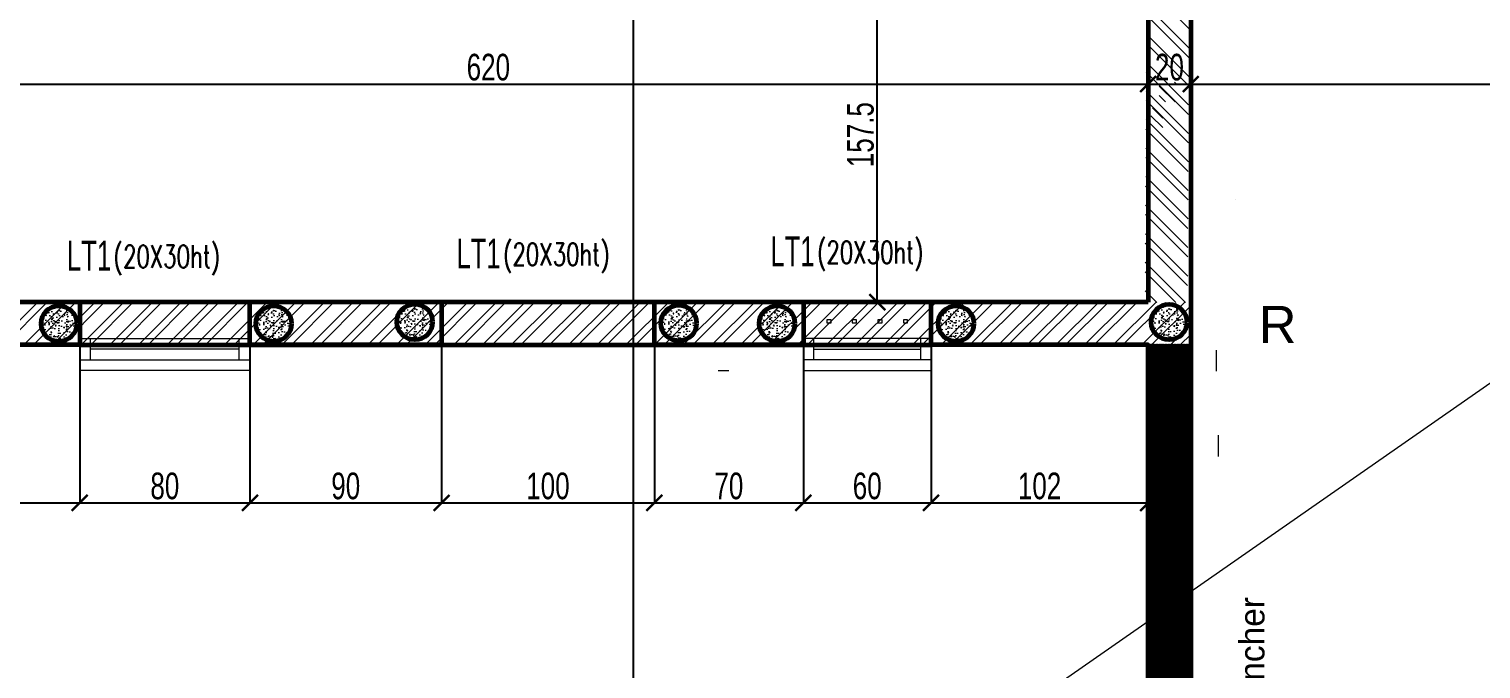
# Model space of a CAD drawing. Header units: metres. Extents: x -12536 to 12621, y -17191 to 9596.
# Drawn here: x -4478 to -3795, y 4841 to 5142 of the extents above; entities that cross this region are included whole.
import ezdxf

# ---------------------------------------------------------------- set-up
doc = ezdxf.new("R2010")
doc.units = ezdxf.units.M
doc.header["$MEASUREMENT"] = 0
doc.header["$PDMODE"] = 2
doc.header["$PDSIZE"] = 0.25
for name, color, linetype, lineweight in [('B-COT', 1, 'Continuous', 18), ('B-HAC', 8, 'Continuous', 9), ('B-HACH', 8, 'Continuous', 9), ('B-TEXT-LINTEAU', 3, 'Continuous', 30), ('B-TEXT-NIVEAU', 3, 'Continuous', 20), ('B-titre linteau', 7, 'Continuous', 40), ('B-TITRE POTEAUX', 7, 'Continuous', 60), ('B-VOILE-BA', 7, 'Continuous', 60)]:
    doc.layers.add(name, color=color, linetype=linetype, lineweight=lineweight)
doc.layers.add('B-HATCH-RELEVE', color=7, linetype='Continuous')
doc.layers.add('Calque commun', color=7, linetype='Continuous')
doc.styles.add('Arial', font='arial.ttf', dxfattribs={"height": 0.128})
doc.styles.add('Arial Narrow', font='ARIALN.TTF', dxfattribs={"width": 0.5})
doc.styles.add('Century Gothic4', font='GOTHIC.TTF', dxfattribs={"height": 0.4})
doc.styles.add('TEXTE', font='arial.ttf', dxfattribs={"width": 0.7})
doc.styles.add('TEXTE100', font='romans.shx', dxfattribs={"width": 0.7, "height": 0.3})
doc.dimstyles.new('COT 50', dxfattribs={"dimscale": 0.05, "dimtxt": 250, "dimasz": 150, "dimexe": 1, "dimexo": 2, "dimgap": 30, "dimtad": 1, "dimdec": 1, "dimrnd": 0.5, "dimzin": 12, "dimdsep": 46, "dimtxsty": 'TEXTE', "dimblk1": 'ARCHTICK', "dimblk2": 'ARCHTICK', "dimsah": 1, "dimcen": 0, "dimdle": 1.5, "dimclrd": 1, "dimclre": 1, "dimclrt": 3, "dimadec": 0, "dimazin": 0, "dimtfac": 1, "dimtdec": 1, "dimtmove": 0, "dimatfit": 3, "dimldrblk": 'ARCHTICK', "dimfxl": 1, "dimtolj": 1, "dimtzin": 0, "dimarcsym": 0})

# ---------------------------------------------------------------- blocks, each defined once
blk = doc.blocks.new('_ArchTick')
at = {"color": 0, "linetype": 'ByBlock', "const_width": 0.15}
blk.add_lwpolyline([(-0.5, -0.5), (0.5, 0.5)], dxfattribs=at)
blk = doc.blocks.new('*D896')
at = {"layer": 'B-HATCH-RELEVE', "color": 1, "lineweight": -2, "transparency": 16777216}
for p, q in [((-4193.76, 6818.89), (-4193.76, 146.46)), ((-4137.69, 146.51), (-4193.84, 146.51)), ((-4137.76, 0.1), (-4137.76, 146.56))]:
    blk.add_line(p, q, dxfattribs=at)
at = {"layer": 'Defpoints', "color": 0, "transparency": 16777216}
for p in [(-4193.76, 6818.99), (-4193.76, 146.51), (-4137.76, 0)]:
    blk.add_point(p, dxfattribs=at)
at = {"layer": 'B-HATCH-RELEVE', "color": 1, "lineweight": -2, "transparency": 16777216, "xscale": 7.5, "yscale": 7.5, "zscale": 7.5, "rotation": 180}
blk.add_blockref('_ArchTick', (-4193.76, 146.51), dxfattribs=at)
at = {"layer": 'B-HATCH-RELEVE', "color": 1, "lineweight": -2, "transparency": 16777216, "xscale": 7.5, "yscale": 7.5, "zscale": 7.5}
blk.add_blockref('_ArchTick', (-4137.76, 146.51), dxfattribs=at)
at = {"layer": 'B-HATCH-RELEVE', "color": 3, "transparency": 16777216, "insert": (-4165.76, 154.39), "char_height": 12.5, "attachment_point": 5, "style": 'TEXTE'}
blk.add_mtext('\\A1;56', dxfattribs=at)
blk = doc.blocks.new('@PRES_1_$$_1-35')
at = {"layer": 'Calque commun', "color": 5, "linetype": 'Continuous', "lineweight": 5}
for p, q in [((0, 0.32), (0.8, 0.32)), ((0.8, 0.15), (0, 0.15)), ((0.05, 0.05), (0.05, 0.15)), ((0.75, 0.15), (0.75, 0.05)), ((0.05, 0.1), (0.75, 0.1)), ((0.8, 0.05), (0, 0.05)), ((0, 0), (0.8, 0))]:
    blk.add_line(p, q, dxfattribs=at)
blk = doc.blocks.new('@PRES_1_$$_1-36')
at = {"layer": 'Calque commun', "color": 7, "linetype": 'Continuous', "lineweight": 5}
blk.add_line((0, 0), (0, 0.32), dxfattribs=at)
blk = doc.blocks.new('@PRES_1_$$_1-37')
at = {"layer": 'Calque commun', "color": 7, "linetype": 'Continuous', "lineweight": 5}
blk.add_line((0, 0), (0, 0.32), dxfattribs=at)
blk = doc.blocks.new('INTER_2D_COMB13')
at = {"layer": 'Calque commun', "color": 0, "linetype": 'ByBlock', "lineweight": -2}
for name in ['@PRES_1_$$_1-35', '@PRES_1_$$_1-36']:
    blk.add_blockref(name, (0, 0), dxfattribs=at)
at = {"layer": 'Calque commun', "color": 0, "linetype": 'ByBlock', "lineweight": -2, "extrusion": (0, 0, -1), "xscale": -1, "yscale": -1, "zscale": -1, "rotation": 180}
blk.add_blockref('@PRES_1_$$_1-37', (-0.8, 0), dxfattribs=at)
blk = doc.blocks.new('PLACED_COMB13')
at = {"layer": 'Calque commun', "color": 0, "linetype": 'ByBlock', "lineweight": -2}
blk.add_blockref('INTER_2D_COMB13', (0, 0), dxfattribs=at)
blk = doc.blocks.new('@PRES_1_$$_1-47')
at = {"layer": 'Calque commun', "color": 5, "linetype": 'Continuous', "lineweight": 5}
for p, q in [((0, 0.32), (0.6, 0.32)), ((0.6, 0.15), (0, 0.15)), ((0.05, 0.05), (0.05, 0.15)), ((0.55, 0.15), (0.55, 0.05)), ((0.05, 0.1), (0.55, 0.1)), ((0.6, 0.05), (0, 0.05)), ((0, 0), (0.6, 0))]:
    blk.add_line(p, q, dxfattribs=at)
blk = doc.blocks.new('@PRES_1_$$_1-48')
at = {"layer": 'Calque commun', "color": 7, "linetype": 'Continuous', "lineweight": 5}
blk.add_line((0, 0), (0, 0.32), dxfattribs=at)
blk = doc.blocks.new('@PRES_1_$$_1-49')
at = {"layer": 'Calque commun', "color": 7, "linetype": 'Continuous', "lineweight": 5}
blk.add_line((0, 0), (0, 0.32), dxfattribs=at)
blk = doc.blocks.new('INTER_2D_COMB17')
at = {"layer": 'Calque commun', "color": 0, "linetype": 'ByBlock', "lineweight": -2}
for name in ['@PRES_1_$$_1-47', '@PRES_1_$$_1-48']:
    blk.add_blockref(name, (0, 0), dxfattribs=at)
at = {"layer": 'Calque commun', "color": 0, "linetype": 'ByBlock', "lineweight": -2, "extrusion": (0, 0, -1), "xscale": -1, "yscale": -1, "zscale": -1, "rotation": 180}
blk.add_blockref('@PRES_1_$$_1-49', (-0.6, 0), dxfattribs=at)
blk = doc.blocks.new('PLACED_COMB17')
at = {"layer": 'Calque commun', "color": 0, "linetype": 'ByBlock', "lineweight": -2}
blk.add_blockref('INTER_2D_COMB17', (0, 0), dxfattribs=at)
blk = doc.blocks.new('*D945')
at = {"layer": 'B-HATCH-RELEVE', "color": 1, "lineweight": -2, "transparency": 16777216}
for p, q in [((-4571.76, 4993.14), (-4571.76, 4918.95)), ((-4453.76, 4993.14), (-4453.76, 4918.95)), ((-4571.84, 4919), (-4453.69, 4919))]:
    blk.add_line(p, q, dxfattribs=at)
at = {"layer": 'Defpoints', "color": 0, "transparency": 16777216}
for p in [(-4571.76, 4993.24), (-4453.76, 4993.24), (-4453.76, 4919)]:
    blk.add_point(p, dxfattribs=at)
at = {"layer": 'B-HATCH-RELEVE', "color": 1, "lineweight": -2, "transparency": 16777216, "xscale": 7.5, "yscale": 7.5, "zscale": 7.5, "rotation": 180}
blk.add_blockref('_ArchTick', (-4571.76, 4919), dxfattribs=at)
at = {"layer": 'B-HATCH-RELEVE', "color": 1, "lineweight": -2, "transparency": 16777216, "xscale": 7.5, "yscale": 7.5, "zscale": 7.5}
blk.add_blockref('_ArchTick', (-4453.76, 4919), dxfattribs=at)
at = {"layer": 'B-HATCH-RELEVE', "color": 3, "transparency": 16777216, "insert": (-4512.76, 4926.88), "char_height": 12.5, "attachment_point": 5, "style": 'TEXTE'}
blk.add_mtext('\\A1;118', dxfattribs=at)
blk = doc.blocks.new('*D946')
at = {"layer": 'B-HATCH-RELEVE', "color": 1, "lineweight": -2, "transparency": 16777216}
for p, q in [((-4453.76, 4993.14), (-4453.76, 4918.95)), ((-4373.76, 4993.14), (-4373.76, 4918.95)), ((-4453.84, 4919), (-4373.69, 4919))]:
    blk.add_line(p, q, dxfattribs=at)
at = {"layer": 'Defpoints', "color": 0, "transparency": 16777216}
for p in [(-4453.76, 4993.24), (-4373.76, 4993.24), (-4373.76, 4919)]:
    blk.add_point(p, dxfattribs=at)
at = {"layer": 'B-HATCH-RELEVE', "color": 1, "lineweight": -2, "transparency": 16777216, "xscale": 7.5, "yscale": 7.5, "zscale": 7.5, "rotation": 180}
blk.add_blockref('_ArchTick', (-4453.76, 4919), dxfattribs=at)
at = {"layer": 'B-HATCH-RELEVE', "color": 1, "lineweight": -2, "transparency": 16777216, "xscale": 7.5, "yscale": 7.5, "zscale": 7.5}
blk.add_blockref('_ArchTick', (-4373.76, 4919), dxfattribs=at)
at = {"layer": 'B-HATCH-RELEVE', "color": 3, "transparency": 16777216, "insert": (-4413.76, 4926.88), "char_height": 12.5, "attachment_point": 5, "style": 'TEXTE'}
blk.add_mtext('\\A1;80', dxfattribs=at)
blk = doc.blocks.new('*D947')
at = {"layer": 'B-HATCH-RELEVE', "color": 1, "lineweight": -2, "transparency": 16777216}
for p, q in [((-4373.76, 4993.14), (-4373.76, 4918.95)), ((-4283.76, 4993.14), (-4283.76, 4918.95)), ((-4373.84, 4919), (-4283.69, 4919))]:
    blk.add_line(p, q, dxfattribs=at)
at = {"layer": 'Defpoints', "color": 0, "transparency": 16777216}
for p in [(-4373.76, 4993.24), (-4283.76, 4993.24), (-4283.76, 4919)]:
    blk.add_point(p, dxfattribs=at)
at = {"layer": 'B-HATCH-RELEVE', "color": 1, "lineweight": -2, "transparency": 16777216, "xscale": 7.5, "yscale": 7.5, "zscale": 7.5, "rotation": 180}
blk.add_blockref('_ArchTick', (-4373.76, 4919), dxfattribs=at)
at = {"layer": 'B-HATCH-RELEVE', "color": 1, "lineweight": -2, "transparency": 16777216, "xscale": 7.5, "yscale": 7.5, "zscale": 7.5}
blk.add_blockref('_ArchTick', (-4283.76, 4919), dxfattribs=at)
at = {"layer": 'B-HATCH-RELEVE', "color": 3, "transparency": 16777216, "insert": (-4328.76, 4926.88), "char_height": 12.5, "attachment_point": 5, "style": 'TEXTE'}
blk.add_mtext('\\A1;90', dxfattribs=at)
blk = doc.blocks.new('*D948')
at = {"layer": 'B-HATCH-RELEVE', "color": 1, "lineweight": -2, "transparency": 16777216}
for p, q in [((-4283.76, 4993.14), (-4283.76, 4918.95)), ((-4183.76, 4993.14), (-4183.76, 4918.95)), ((-4283.84, 4919), (-4183.69, 4919))]:
    blk.add_line(p, q, dxfattribs=at)
at = {"layer": 'Defpoints', "color": 0, "transparency": 16777216}
for p in [(-4283.76, 4993.24), (-4183.76, 4993.24), (-4183.76, 4919)]:
    blk.add_point(p, dxfattribs=at)
at = {"layer": 'B-HATCH-RELEVE', "color": 1, "lineweight": -2, "transparency": 16777216, "xscale": 7.5, "yscale": 7.5, "zscale": 7.5, "rotation": 180}
blk.add_blockref('_ArchTick', (-4283.76, 4919), dxfattribs=at)
at = {"layer": 'B-HATCH-RELEVE', "color": 1, "lineweight": -2, "transparency": 16777216, "xscale": 7.5, "yscale": 7.5, "zscale": 7.5}
blk.add_blockref('_ArchTick', (-4183.76, 4919), dxfattribs=at)
at = {"layer": 'B-HATCH-RELEVE', "color": 3, "transparency": 16777216, "insert": (-4233.76, 4926.88), "char_height": 12.5, "attachment_point": 5, "style": 'TEXTE'}
blk.add_mtext('\\A1;100', dxfattribs=at)
blk = doc.blocks.new('*D949')
at = {"layer": 'B-HATCH-RELEVE', "color": 1, "lineweight": -2, "transparency": 16777216}
for p, q in [((-4113.76, 4996.14), (-4113.76, 4918.95)), ((-4183.76, 4993.14), (-4183.76, 4918.95)), ((-4183.84, 4919), (-4113.69, 4919))]:
    blk.add_line(p, q, dxfattribs=at)
at = {"layer": 'Defpoints', "color": 0, "transparency": 16777216}
for p in [(-4113.76, 4996.24), (-4183.76, 4993.24), (-4113.76, 4919)]:
    blk.add_point(p, dxfattribs=at)
at = {"layer": 'B-HATCH-RELEVE', "color": 1, "lineweight": -2, "transparency": 16777216, "xscale": 7.5, "yscale": 7.5, "zscale": 7.5, "rotation": 180}
blk.add_blockref('_ArchTick', (-4183.76, 4919), dxfattribs=at)
at = {"layer": 'B-HATCH-RELEVE', "color": 1, "lineweight": -2, "transparency": 16777216, "xscale": 7.5, "yscale": 7.5, "zscale": 7.5}
blk.add_blockref('_ArchTick', (-4113.76, 4919), dxfattribs=at)
at = {"layer": 'B-HATCH-RELEVE', "color": 3, "transparency": 16777216, "insert": (-4148.76, 4926.88), "char_height": 12.5, "attachment_point": 5, "style": 'TEXTE'}
blk.add_mtext('\\A1;70', dxfattribs=at)
blk = doc.blocks.new('*D950')
at = {"layer": 'B-HATCH-RELEVE', "color": 1, "lineweight": -2, "transparency": 16777216}
for p, q in [((-4113.76, 4996.14), (-4113.76, 4918.95)), ((-4053.76, 4996.14), (-4053.76, 4918.95)), ((-4113.84, 4919), (-4053.69, 4919))]:
    blk.add_line(p, q, dxfattribs=at)
at = {"layer": 'Defpoints', "color": 0, "transparency": 16777216}
for p in [(-4113.76, 4996.24), (-4053.76, 4996.24), (-4053.76, 4919)]:
    blk.add_point(p, dxfattribs=at)
at = {"layer": 'B-HATCH-RELEVE', "color": 1, "lineweight": -2, "transparency": 16777216, "xscale": 7.5, "yscale": 7.5, "zscale": 7.5, "rotation": 180}
blk.add_blockref('_ArchTick', (-4113.76, 4919), dxfattribs=at)
at = {"layer": 'B-HATCH-RELEVE', "color": 1, "lineweight": -2, "transparency": 16777216, "xscale": 7.5, "yscale": 7.5, "zscale": 7.5}
blk.add_blockref('_ArchTick', (-4053.76, 4919), dxfattribs=at)
at = {"layer": 'B-HATCH-RELEVE', "color": 3, "transparency": 16777216, "insert": (-4083.76, 4926.88), "char_height": 12.5, "attachment_point": 5, "style": 'TEXTE'}
blk.add_mtext('\\A1;60', dxfattribs=at)
blk = doc.blocks.new('*D951')
at = {"layer": 'B-HATCH-RELEVE', "color": 1, "lineweight": -2, "transparency": 16777216}
for p, q in [((-4053.76, 4996.14), (-4053.76, 4918.95)), ((-3951.76, 4993.14), (-3951.76, 4918.95)), ((-4053.84, 4919), (-3951.69, 4919))]:
    blk.add_line(p, q, dxfattribs=at)
at = {"layer": 'Defpoints', "color": 0, "transparency": 16777216}
for p in [(-4053.76, 4996.24), (-3951.76, 4993.24), (-3951.76, 4919)]:
    blk.add_point(p, dxfattribs=at)
at = {"layer": 'B-HATCH-RELEVE', "color": 1, "lineweight": -2, "transparency": 16777216, "xscale": 7.5, "yscale": 7.5, "zscale": 7.5, "rotation": 180}
blk.add_blockref('_ArchTick', (-4053.76, 4919), dxfattribs=at)
at = {"layer": 'B-HATCH-RELEVE', "color": 1, "lineweight": -2, "transparency": 16777216, "xscale": 7.5, "yscale": 7.5, "zscale": 7.5}
blk.add_blockref('_ArchTick', (-3951.76, 4919), dxfattribs=at)
at = {"layer": 'B-HATCH-RELEVE', "color": 3, "transparency": 16777216, "insert": (-4002.76, 4926.88), "char_height": 12.5, "attachment_point": 5, "style": 'TEXTE'}
blk.add_mtext('\\A1;102', dxfattribs=at)
blk = doc.blocks.new('*D952')
at = {"layer": 'B-HATCH-RELEVE', "color": 1, "lineweight": -2, "transparency": 16777216}
for p, q in [((-3951.86, 5170.7), (-4079.05, 5170.7)), ((-4079, 5013.16), (-4079, 5170.77)), ((-3951.86, 5013.24), (-4079.05, 5013.24))]:
    blk.add_line(p, q, dxfattribs=at)
at = {"layer": 'Defpoints', "color": 0, "transparency": 16777216}
for p in [(-4079, 5170.7), (-3951.76, 5170.7), (-3951.76, 5013.24)]:
    blk.add_point(p, dxfattribs=at)
at = {"layer": 'B-HATCH-RELEVE', "color": 1, "lineweight": -2, "transparency": 16777216, "xscale": 7.5, "yscale": 7.5, "zscale": 7.5}
for p, rotation in [((-4079, 5170.7), 90), ((-4079, 5013.24), 270)]:
    blk.add_blockref('_ArchTick', p, dxfattribs=dict(at, rotation=rotation))
at = {"layer": 'B-HATCH-RELEVE', "color": 3, "transparency": 16777216, "insert": (-4086.88, 5091.97), "char_height": 12.5, "attachment_point": 5, "rotation": 90, "style": 'TEXTE'}
blk.add_mtext('\\A1;157.5', dxfattribs=at)
blk = doc.blocks.new('*D1026')
at = {"layer": 'B-HATCH-RELEVE', "color": 1, "linetype": 'ByBlock', "lineweight": -2, "transparency": 16777216}
for p, q in [((-4571.84, 5115.73), (-3951.69, 5115.73)), ((-4571.76, 5115.74), (-4571.76, 5115.68)), ((-3951.76, 5115.73), (-3951.76, 5115.78))]:
    blk.add_line(p, q, dxfattribs=at)
at = {"layer": 'Defpoints', "color": 0, "transparency": 16777216}
for p in [(-4571.76, 5116.5), (-3951.76, 5115.73), (-3951.76, 5115.73)]:
    blk.add_point(p, dxfattribs=at)
at = {"layer": 'B-HATCH-RELEVE', "color": 1, "lineweight": -2, "transparency": 16777216, "xscale": 7.5, "yscale": 7.5, "zscale": 7.5, "rotation": 180}
blk.add_blockref('_ArchTick', (-4571.76, 5115.73), dxfattribs=at)
at = {"layer": 'B-HATCH-RELEVE', "color": 1, "lineweight": -2, "transparency": 16777216, "xscale": 7.5, "yscale": 7.5, "zscale": 7.5}
blk.add_blockref('_ArchTick', (-3951.76, 5115.73), dxfattribs=at)
at = {"layer": 'B-HATCH-RELEVE', "color": 3, "transparency": 16777216, "insert": (-4261.76, 5123.62), "char_height": 12.5, "attachment_point": 5, "style": 'TEXTE'}
blk.add_mtext('\\A1;620', dxfattribs=at)
blk = doc.blocks.new('*D1027')
at = {"layer": 'B-HATCH-RELEVE', "color": 1, "linetype": 'ByBlock', "lineweight": -2, "transparency": 16777216}
for p, q in [((-3951.84, 5115.73), (-3931.69, 5115.73)), ((-3951.76, 5115.73), (-3951.76, 5115.78)), ((-3931.76, 5115.73), (-3931.76, 5115.78))]:
    blk.add_line(p, q, dxfattribs=at)
at = {"layer": 'Defpoints', "color": 0, "transparency": 16777216}
for p in [(-3951.76, 5115.73), (-3931.76, 5115.73), (-3931.76, 5115.73)]:
    blk.add_point(p, dxfattribs=at)
at = {"layer": 'B-HATCH-RELEVE', "color": 1, "lineweight": -2, "transparency": 16777216, "xscale": 7.5, "yscale": 7.5, "zscale": 7.5, "rotation": 180}
blk.add_blockref('_ArchTick', (-3951.76, 5115.73), dxfattribs=at)
at = {"layer": 'B-HATCH-RELEVE', "color": 1, "lineweight": -2, "transparency": 16777216, "xscale": 7.5, "yscale": 7.5, "zscale": 7.5}
blk.add_blockref('_ArchTick', (-3931.76, 5115.73), dxfattribs=at)
at = {"layer": 'B-HATCH-RELEVE', "color": 3, "transparency": 16777216, "insert": (-3941.76, 5123.62), "char_height": 12.5, "attachment_point": 5, "style": 'TEXTE'}
blk.add_mtext('\\A1;20', dxfattribs=at)
blk = doc.blocks.new('*D1028')
at = {"layer": 'B-HATCH-RELEVE', "color": 1, "linetype": 'ByBlock', "lineweight": -2, "transparency": 16777216}
for p, q in [((-3931.84, 5115.73), (-3311.69, 5115.73)), ((-3931.76, 5115.73), (-3931.76, 5115.78)), ((-3311.76, 5115.73), (-3311.76, 5115.68))]:
    blk.add_line(p, q, dxfattribs=at)
at = {"layer": 'Defpoints', "color": 0, "transparency": 16777216}
for p in [(-3931.76, 5115.73), (-3311.76, 5115.73), (-3311.76, 5115.73)]:
    blk.add_point(p, dxfattribs=at)
at = {"layer": 'B-HATCH-RELEVE', "color": 1, "lineweight": -2, "transparency": 16777216, "xscale": 7.5, "yscale": 7.5, "zscale": 7.5, "rotation": 180}
blk.add_blockref('_ArchTick', (-3931.76, 5115.73), dxfattribs=at)
at = {"layer": 'B-HATCH-RELEVE', "color": 1, "lineweight": -2, "transparency": 16777216, "xscale": 7.5, "yscale": 7.5, "zscale": 7.5}
blk.add_blockref('_ArchTick', (-3311.76, 5115.73), dxfattribs=at)
at = {"layer": 'B-HATCH-RELEVE', "color": 3, "transparency": 16777216, "insert": (-3621.76, 5123.62), "char_height": 12.5, "attachment_point": 5, "style": 'TEXTE'}
blk.add_mtext('\\A1;620', dxfattribs=at)

msp = doc.modelspace()

# ---------------------------------------------------------------- hatches: boundary and pattern name
at = {"layer": 'B-HAC'}
h = msp.add_hatch(dxfattribs=at)
h.set_pattern_fill('ANSI32', color=256, angle=-90)
h.set_pattern_definition([(315, (88151.649, 68887.374), (6.7351921, 6.7351921), []), (315, (88151.649, 68882.884), (6.7351921, 6.7351921), [])])
h.paths.add_polyline_path([(-3931.58, 5309.175), (-3933.247, 5013.195), (-3953.247, 5013.195), (-3951.58, 5309.175)])
h.paths.add_polyline_path([(-3950.937, 5985.511), (-3945.429, 5985.436), (-3945.429, 5975.093), (-3950.937, 5975.168)])
h.paths.add_polyline_path([(-3947.028, 5997.668), (-3939.195, 5997.713), (-3939.169, 5988.441), (-3947.002, 5988.396)])
h = msp.add_hatch(dxfattribs=at)
h.set_pattern_fill('ANSI32', color=1, angle=-90)
h.paths.add_polyline_path([(-3932.001, 4993.5), (-3933.5, 4449.5), (-3953.5, 4449.5), (-3952.001, 4993.5)])
h.paths.add_polyline_path([(-3950.437, 5289.429), (-3944.929, 5289.354), (-3944.929, 5279.011), (-3950.437, 5279.085)])
h.paths.add_polyline_path([(-3946.528, 5301.586), (-3938.695, 5301.631), (-3938.669, 5292.359), (-3946.502, 5292.314)])
h = msp.add_hatch(dxfattribs=at)
h.set_pattern_fill('ANSI32', color=256, angle=-90)
h.set_pattern_definition([(315, (88152.149, 68006.374), (6.7351921, 6.7351921), []), (315, (88152.149, 68001.884), (6.7351921, 6.7351921), [])])
h.paths.add_polyline_path([(-3931.08, 4428.175), (-3932.747, 4132.195), (-3952.747, 4132.195), (-3951.08, 4428.175)])
h.paths.add_polyline_path([(-3950.437, 5104.511), (-3944.929, 5104.436), (-3944.929, 5094.093), (-3950.437, 5094.168)])
h.paths.add_polyline_path([(-3946.528, 5116.668), (-3938.695, 5116.713), (-3938.669, 5107.441), (-3946.502, 5107.396)])
h = msp.add_hatch(dxfattribs=at)
h.set_pattern_fill('ANSI32', color=256)
h.set_pattern_definition([(45, (-67473.308, 97097.918), (-6.7351921, 6.7351921), []), (45, (-67468.818, 97097.918), (-6.7351921, 6.7351921), [])])
h.paths.add_polyline_path([(-4590.607, 5013.247), (-3931.764, 5013.171), (-3931.764, 4993.171), (-4590.607, 4993.247)])
h.paths.add_polyline_path([(-4571.445, 4995.333), (-4571.371, 5000.841), (-4561.027, 5000.841), (-4561.102, 4995.333)], flags=16)
h.paths.add_polyline_path([(-4583.602, 4999.242), (-4583.647, 5007.075), (-4574.375, 5007.101), (-4574.33, 4999.268)], flags=16)
at = {"layer": 'B-HACH', "ltscale": 0.225}
h = msp.add_hatch(dxfattribs=at)
h.set_pattern_fill('AR-CONC', color=256, scale=0.028, style=0)
h.set_pattern_definition([(50, (3471.0643, 16339.656), (5.1011707, -0.4462944), [0.5334, -5.8674]), (355, (3471.0643, 16339.656), (-0.9867991, 5.349586), [0.42672, -4.69392]), (100.451, (3471.4894, 16339.6187), (4.11439, 4.9032673), [0.45332, -4.98652]), (46.1842, (3471.064, 16341.078), (7.5902131, -1.1771852), [0.8001, -8.8011]), (96.6356, (3471.697, 16340.98), (6.6473186, 6.9279156), [0.67998, -7.47978]), (351.184, (3471.064, 16341.078), (6.647329, 6.9279033), [0.64008, -7.04088]), (21, (3471.7755, 16340.7226), (4.2452166, -2.8634345), [0.5334, -5.8674]), (326, (3471.7755, 16340.7226), (1.7304568, 5.157263), [0.42672, -4.69392]), (71.4514, (3472.1293, 16340.484), (5.9756617, 2.29384), [0.45332, -4.98652]), (37.5, (3471.0643, 16339.6558), (0.0864809, 2.3675411), [0, -4.637024, 0, -4.76504, 0, -4.7117]), (7.5, (3471.0643, 16339.6558), (1.87095055, 2.8050561), [0, -2.716784, 0, -4.530344, 0, -1.79578]), (327.5, (3469.4783, 16339.6558), (3.79653666, -0.16040483), [0, -1.778, 0, -5.54736, 0, -7.36092]), (317.5, (3468.767, 16339.656), (4.1476171, 0.71194175), [0, -2.3114, 0, -3.684016, 0, -5.22732])])
h.paths.add_polyline_path([(-4455.123, 5003.193, 1), (-4471.923, 5003.193, 1)])
h = msp.add_hatch(dxfattribs=at)
h.set_pattern_fill('AR-CONC', color=256, scale=0.028, style=0)
h.set_pattern_definition([(50, (3571.9704, 16339.656), (5.1011707, -0.4462944), [0.5334, -5.8674]), (355, (3571.9704, 16339.656), (-0.9867991, 5.349586), [0.42672, -4.69392]), (100.451, (3572.3955, 16339.6187), (4.11439, 4.9032673), [0.45332, -4.98652]), (46.1842, (3571.9704, 16341.078), (7.5902131, -1.1771852), [0.8001, -8.8011]), (96.6356, (3572.603, 16340.98), (6.6473186, 6.9279156), [0.67998, -7.47978]), (351.184, (3571.97, 16341.078), (6.647329, 6.9279033), [0.64008, -7.04088]), (21, (3572.6816, 16340.7226), (4.2452166, -2.8634345), [0.5334, -5.8674]), (326, (3572.6816, 16340.7226), (1.7304568, 5.157263), [0.42672, -4.69392]), (71.4514, (3573.0353, 16340.484), (5.9756617, 2.29384), [0.45332, -4.98652]), (37.5, (3571.9704, 16339.6558), (0.0864809, 2.3675411), [0, -4.637024, 0, -4.76504, 0, -4.7117]), (7.5, (3571.9704, 16339.6558), (1.87095055, 2.8050561), [0, -2.716784, 0, -4.530344, 0, -1.79578]), (327.5, (3570.3844, 16339.6558), (3.79653666, -0.16040483), [0, -1.778, 0, -5.54736, 0, -7.36092]), (317.5, (3569.6732, 16339.656), (4.1476171, 0.71194175), [0, -2.3114, 0, -3.684016, 0, -5.22732])])
h.paths.add_polyline_path([(-4354.217, 5003.193, 1), (-4371.017, 5003.193, 1)])
h = msp.add_hatch(dxfattribs=at)
h.set_pattern_fill('AR-CONC', color=256, scale=0.028, style=0)
h.set_pattern_definition([(50, (3638.253, 16340.4566), (5.1011707, -0.4462944), [0.5334, -5.8674]), (355, (3638.253, 16340.4566), (-0.9867991, 5.349586), [0.42672, -4.69392]), (100.451, (3638.678, 16340.4194), (4.11439, 4.9032673), [0.45332, -4.98652]), (46.1842, (3638.253, 16341.879), (7.5902131, -1.1771852), [0.8001, -8.8011]), (96.6356, (3638.8854, 16341.781), (6.6473186, 6.9279156), [0.67998, -7.47978]), (351.184, (3638.253, 16341.879), (6.647329, 6.9279033), [0.64008, -7.04088]), (21, (3638.964, 16341.5234), (4.2452166, -2.8634345), [0.5334, -5.8674]), (326, (3638.964, 16341.5234), (1.7304568, 5.157263), [0.42672, -4.69392]), (71.4514, (3639.318, 16341.2847), (5.9756617, 2.29384), [0.45332, -4.98652]), (37.5, (3638.253, 16340.4566), (0.0864809, 2.3675411), [0, -4.637024, 0, -4.76504, 0, -4.7117]), (7.5, (3638.253, 16340.4566), (1.87095055, 2.8050561), [0, -2.716784, 0, -4.530344, 0, -1.79578]), (327.5, (3636.667, 16340.4566), (3.79653666, -0.16040483), [0, -1.778, 0, -5.54736, 0, -7.36092]), (317.5, (3635.9557, 16340.4566), (4.1476171, 0.71194175), [0, -2.3114, 0, -3.684016, 0, -5.22732])])
h.paths.add_polyline_path([(-4287.934, 5003.993, 1), (-4304.734, 5003.993, 1)])
h = msp.add_hatch(dxfattribs=at)
h.set_pattern_fill('AR-CONC', color=256, scale=0.028, style=0)
h.set_pattern_definition([(50, (3762.27, 16339.9347), (5.1011707, -0.4462944), [0.5334, -5.8674]), (355, (3762.27, 16339.9347), (-0.9867991, 5.349586), [0.42672, -4.69392]), (100.451, (3762.695, 16339.8975), (4.11439, 4.9032673), [0.45332, -4.98652]), (46.1842, (3762.27, 16341.357), (7.5902131, -1.1771852), [0.8001, -8.8011]), (96.6356, (3762.903, 16341.259), (6.6473186, 6.9279156), [0.67998, -7.47978]), (351.184, (3762.27, 16341.357), (6.647329, 6.9279033), [0.64008, -7.04088]), (21, (3762.9813, 16341.0015), (4.2452166, -2.8634345), [0.5334, -5.8674]), (326, (3762.9813, 16341.0015), (1.7304568, 5.157263), [0.42672, -4.69392]), (71.4514, (3763.335, 16340.763), (5.9756617, 2.29384), [0.45332, -4.98652]), (37.5, (3762.2701, 16339.9347), (0.0864809, 2.3675411), [0, -4.637024, 0, -4.76504, 0, -4.7117]), (7.5, (3762.2701, 16339.9347), (1.87095055, 2.8050561), [0, -2.716784, 0, -4.530344, 0, -1.79578]), (327.5, (3760.6842, 16339.9347), (3.79653666, -0.16040483), [0, -1.778, 0, -5.54736, 0, -7.36092]), (317.5, (3759.973, 16339.9347), (4.1476171, 0.71194175), [0, -2.3114, 0, -3.684016, 0, -5.22732])])
h.paths.add_polyline_path([(-4163.917, 5003.471, 1), (-4180.717, 5003.471, 1)])
h = msp.add_hatch(dxfattribs=at)
h.set_pattern_fill('AR-CONC', color=256, scale=0.028, style=0)
h.set_pattern_definition([(50, (3808.483, 16339.674), (5.1011707, -0.4462944), [0.5334, -5.8674]), (355, (3808.483, 16339.674), (-0.9867991, 5.349586), [0.42672, -4.69392]), (100.451, (3808.908, 16339.6367), (4.11439, 4.9032673), [0.45332, -4.98652]), (46.1842, (3808.483, 16341.096), (7.5902131, -1.1771852), [0.8001, -8.8011]), (96.6356, (3809.1154, 16340.998), (6.6473186, 6.9279156), [0.67998, -7.47978]), (351.184, (3808.483, 16341.096), (6.647329, 6.9279033), [0.64008, -7.04088]), (21, (3809.194, 16340.7406), (4.2452166, -2.8634345), [0.5334, -5.8674]), (326, (3809.194, 16340.7406), (1.7304568, 5.157263), [0.42672, -4.69392]), (71.4514, (3809.548, 16340.502), (5.9756617, 2.29384), [0.45332, -4.98652]), (37.5, (3808.4829, 16339.6738), (0.0864809, 2.3675411), [0, -4.637024, 0, -4.76504, 0, -4.7117]), (7.5, (3808.483, 16339.6738), (1.87095055, 2.8050561), [0, -2.716784, 0, -4.530344, 0, -1.79578]), (327.5, (3806.897, 16339.6738), (3.79653666, -0.16040483), [0, -1.778, 0, -5.54736, 0, -7.36092]), (317.5, (3806.1857, 16339.674), (4.1476171, 0.71194175), [0, -2.3114, 0, -3.684016, 0, -5.22732])])
h.paths.add_polyline_path([(-4117.704, 5003.211, 1), (-4134.504, 5003.211, 1)])
h = msp.add_hatch(dxfattribs=at)
h.set_pattern_fill('AR-CONC', color=256, scale=0.028, style=0)
h.set_pattern_definition([(50, (3892.5535, 16339.674), (5.1011707, -0.4462944), [0.5334, -5.8674]), (355, (3892.5535, 16339.674), (-0.9867991, 5.349586), [0.42672, -4.69392]), (100.451, (3892.9786, 16339.6367), (4.11439, 4.9032673), [0.45332, -4.98652]), (46.1842, (3892.5535, 16341.096), (7.5902131, -1.1771852), [0.8001, -8.8011]), (96.6356, (3893.186, 16340.998), (6.6473186, 6.9279156), [0.67998, -7.47978]), (351.184, (3892.5535, 16341.096), (6.647329, 6.9279033), [0.64008, -7.04088]), (21, (3893.2647, 16340.7406), (4.2452166, -2.8634345), [0.5334, -5.8674]), (326, (3893.2647, 16340.7406), (1.7304568, 5.157263), [0.42672, -4.69392]), (71.4514, (3893.6184, 16340.502), (5.9756617, 2.29384), [0.45332, -4.98652]), (37.5, (3892.5535, 16339.6738), (0.0864809, 2.3675411), [0, -4.637024, 0, -4.76504, 0, -4.7117]), (7.5, (3892.5535, 16339.6738), (1.87095055, 2.8050561), [0, -2.716784, 0, -4.530344, 0, -1.79578]), (327.5, (3890.9675, 16339.6738), (3.79653666, -0.16040483), [0, -1.778, 0, -5.54736, 0, -7.36092]), (317.5, (3890.2563, 16339.674), (4.1476171, 0.71194175), [0, -2.3114, 0, -3.684016, 0, -5.22732])])
h.paths.add_polyline_path([(-4033.634, 5003.211, 1), (-4050.434, 5003.211, 1)])
h = msp.add_hatch(dxfattribs=at)
h.set_pattern_fill('AR-CONC', color=256, scale=0.028, style=0)
h.set_pattern_definition([(50, (3992.6264, 16340.393), (5.1011707, -0.4462944), [0.5334, -5.8674]), (355, (3992.6264, 16340.393), (-0.9867991, 5.349586), [0.42672, -4.69392]), (100.451, (3993.0515, 16340.3557), (4.11439, 4.9032673), [0.45332, -4.98652]), (46.1842, (3992.6264, 16341.815), (7.5902131, -1.1771852), [0.8001, -8.8011]), (96.6356, (3993.259, 16341.717), (6.6473186, 6.9279156), [0.67998, -7.47978]), (351.184, (3992.6264, 16341.815), (6.647329, 6.9279033), [0.64008, -7.04088]), (21, (3993.3376, 16341.4597), (4.2452166, -2.8634345), [0.5334, -5.8674]), (326, (3993.3376, 16341.4597), (1.7304568, 5.157263), [0.42672, -4.69392]), (71.4514, (3993.6914, 16341.221), (5.9756617, 2.29384), [0.45332, -4.98652]), (37.5, (3992.6264, 16340.3929), (0.0864809, 2.3675411), [0, -4.637024, 0, -4.76504, 0, -4.7117]), (7.5, (3992.6264, 16340.393), (1.87095055, 2.8050561), [0, -2.716784, 0, -4.530344, 0, -1.79578]), (327.5, (3991.0404, 16340.3929), (3.79653666, -0.16040483), [0, -1.778, 0, -5.54736, 0, -7.36092]), (317.5, (3990.3292, 16340.393), (4.1476171, 0.71194175), [0, -2.3114, 0, -3.684016, 0, -5.22732])])
h.paths.add_polyline_path([(-3933.561, 5003.93, 1), (-3950.361, 5003.93, 1)])

# ---------------------------------------------------------------- linework, layer by layer
at = {"layer": 'B-COT', "color": 3, "lineweight": 50}
for points in [[(-4453.761, 5013.238), (-4373.761, 5013.238), (-4373.761, 4993.238), (-4453.761, 4993.238)], [(-4283.761, 5013.238), (-4183.761, 5013.238), (-4183.761, 4993.238), (-4283.761, 4993.238)], [(-4113.761, 5013.238), (-4053.761, 5013.238), (-4053.761, 4993.238), (-4113.761, 4993.238)]]:
    msp.add_lwpolyline(points, close=True, dxfattribs=at)
at = {"layer": 'B-TEXT-NIVEAU', "color": 6}
msp.add_line((-4307.126, 4615.936, -34.014), (-3311.762, 5309.213), dxfattribs=at)
at = {"layer": 'B-VOILE-BA'}
for p, q in [((-3931.762, 5271.531), (-3931.762, 4429.238)), ((-4453.761, 4993.238), (-4053.761, 4993.238))]:
    msp.add_line(p, q, dxfattribs=at)
for points in [[(-4453.761, 5013.238, 0), (-4453.761, 4997.237, 0), (-4453.761, 4993.238, 0), (-4571.762, 4993.238, 0), (-4571.762, 4133.237, 0), (-4411.762, 4133.237, 0), (-4411.762, 4113.238, 0)], [(-4283.761, 5013.238, 0), (-4283.761, 4993.238, 0), (-4373.761, 4993.238, 0), (-4373.761, 5013.238, 0)], [(-4113.761, 5013.238, 0), (-4113.761, 4993.238, 0), (-4183.761, 4993.238, 0), (-4183.761, 5013.238, 0)], [(-4111.762, 4113.238, 0), (-4111.762, 4133.237, 0), (-3951.762, 4133.237, 0), (-3951.762, 4993.238, 0), (-4053.761, 4993.238, 0), (-4053.761, 5013.238, 0)]]:
    msp.add_polyline3d(points, dxfattribs=at)
for centre in [(-4463.523, 5003.193), (-4362.617, 5003.193), (-4296.334, 5003.993), (-4172.317, 5003.471), (-4126.104, 5003.211), (-4042.034, 5003.211), (-3941.961, 5003.93)]:
    msp.add_circle(centre, 8.4, dxfattribs=at)
for points, invisible_edges in [([(-3951.762, 5013.238), (-3291.765, 5329.238), (-3951.762, 5329.238)], 1), ([(-3951.762, 5013.238), (-3291.763, 4429.238), (-3291.765, 5329.238)], 13), ([(-3951.762, 5013.238), (-4591.761, 5013.238), (-3931.762, 4429.238)], 14), ([(-3951.762, 5013.238), (-3931.762, 4429.238), (-3291.763, 4429.238)], 13)]:
    msp.add_3dface(points, dxfattribs=dict(at, invisible_edges=invisible_edges))
at = {"layer": 'Calque commun', "color": 12, "linetype": 'Continuous', "lineweight": 20}
for p, q in [((-3931.762, 5170.699), (-3931.762, 4907.716)), ((-3910.815, 5061.633), (-3910.872, 5061.633))]:
    msp.add_line(p, q, dxfattribs=at)
at = {"layer": 'Calque commun', "color": 7, "linetype": 'Continuous', "lineweight": 5}
for p, q in [((-3931.762, 4449.238), (-3931.762, 5170.699)), ((-4153.761, 4981.237), (-4153.761, 4981.237))]:
    msp.add_line(p, q, dxfattribs=at)
at = {"layer": 'Calque commun', "color": 4, "linetype": 'Continuous', "lineweight": 20}
msp.add_line((-3919.761, 4990.804), (-3919.761, 4980.804), dxfattribs=at)
at = {"layer": 'Calque commun', "color": 15, "linetype": 'Continuous', "lineweight": 20}
msp.add_line((-4153.761, 4981.237), (-4148.761, 4981.237), dxfattribs=at)
at = {"layer": 'Calque commun', "color": 16, "linetype": 'Continuous', "lineweight": 20}
msp.add_line((-3918.866, 4950.804), (-3918.866, 4940.804), dxfattribs=at)
at = {"layer": 'Calque commun', "color": 12, "linetype": 'Continuous', "lineweight": 20}
for points in [[(-4283.761, 5013.238, 0), (-4283.761, 4993.238, 0), (-4373.761, 4993.238, 0), (-4373.761, 5013.238, 0)], [(-4113.761, 5013.238, 0), (-4113.761, 4993.238, 0), (-4183.761, 4993.238, 0), (-4183.761, 5013.238, 0)]]:
    msp.add_polyline3d(points, dxfattribs=at)

# ---------------------------------------------------------------- block references
at = {"layer": 'B-VOILE-BA', "color": 2, "lineweight": 30, "extrusion": (0, 0, -1), "xscale": -100, "yscale": -100, "zscale": -100, "rotation": 180}
msp.add_blockref('PLACED_COMB13', (4373.761, 4981.237), dxfattribs=at)
at = {"layer": 'Calque commun', "color": 0, "linetype": 'ByBlock', "lineweight": -2, "xscale": 100, "yscale": 100, "zscale": 100}
msp.add_blockref('PLACED_COMB17', (-4113.761, 4981.237), dxfattribs=at)

# ---------------------------------------------------------------- texts
at = {"layer": 'B-HAC', "color": 1, "style": 'Century Gothic4'}
msp.add_text('Murs Refends entre Logements : Agglos à bancher', height=11.76, rotation=90, dxfattribs=at).set_placement((-3897.103, 4518.996))
at = {"layer": 'B-TEXT-LINTEAU', "style": 'TEXTE100', "width": 0.7}
for p in [(-4437.827, 5029.49, -23.81), (-4254.827, 5030.49, -23.81), (-4107.327, 5031.49, -23.81)]:
    msp.add_text('(20X30ht)', height=10.5, dxfattribs=at).set_placement(p)
at = {"layer": 'B-titre linteau', "style": 'Arial Narrow', "width": 0.75}
for p in [(-4459.717, 5028.138, -23.81), (-4276.717, 5029.138, -23.81), (-4129.217, 5030.138, -23.81)]:
    msp.add_text('LT1', height=14, dxfattribs=at).set_placement(p)
at = {"layer": 'B-TITRE POTEAUX', "style": 'Arial'}
msp.add_text('R', height=17.5, dxfattribs=at).set_placement((-3899.73, 4994.026, -34.014))

# ---------------------------------------------------------------- dimensions: what is measured, and where the dimension line sits
at = {"layer": 'B-HATCH-RELEVE'}
for base, p1, p2, override, picture, middle in [((-4193.762, 146.506), (-4137.765, 0), (-4193.762, 6818.994), {"dimtmove": 1}, '*D896', (-4165.763, 154.388)), ((-3951.762, 5115.735), (-4571.762, 5116.496), (-3951.762, 5115.735), {"dimtmove": 1, "dimfxl": 0.1, "dimfxlon": 1, "dimarcsym": 2}, '*D1026', (-4261.762, 5123.617)), ((-3931.762, 5115.735), (-3951.762, 5115.735), (-3931.762, 5115.735), {"dimtmove": 1, "dimfxl": 0.1, "dimfxlon": 1, "dimarcsym": 2}, '*D1027', (-3941.762, 5123.617)), ((-3311.762, 5115.735), (-3931.762, 5115.735), (-3311.762, 5115.735), {"dimtmove": 1, "dimfxl": 0.1, "dimfxlon": 1, "dimarcsym": 2}, '*D1028', (-3621.762, 5123.617)), ((-4113.761, 4919), (-4183.761, 4993.238), (-4113.761, 4996.237), {"dimtmove": 1}, '*D949', (-4148.761, 4926.882)), ((-4053.761, 4919), (-4113.761, 4996.237), (-4053.761, 4996.237), {"dimtmove": 1}, '*D950', (-4083.761, 4926.882)), ((-3951.762, 4919), (-4053.761, 4996.237), (-3951.762, 4993.238), {"dimtmove": 1}, '*D951', (-4002.762, 4926.882)), ((-4373.761, 4919), (-4453.761, 4993.238), (-4373.761, 4993.238), {"dimtmove": 1}, '*D946', (-4413.761, 4926.882)), ((-4283.761, 4919), (-4373.761, 4993.238), (-4283.761, 4993.238), {"dimtmove": 1}, '*D947', (-4328.761, 4926.882)), ((-4183.761, 4919), (-4283.761, 4993.238), (-4183.761, 4993.238), {"dimtmove": 1}, '*D948', (-4233.761, 4926.882))]:
    dim = msp.add_linear_dim(base=base, p1=p1, p2=p2, dimstyle='COT 50', override=override, dxfattribs=at)
    dim.commit()
    dim.dimension.update_dxf_attribs({"geometry": picture, "text_midpoint": middle})
dim = msp.add_linear_dim(base=(-4079, 5170.699), p1=(-3951.762, 5013.238), p2=(-3951.763, 5170.699), angle=90, dimstyle='COT 50', dxfattribs=at)
dim.commit()
dim.dimension.update_dxf_attribs({"geometry": '*D952', "text_midpoint": (-4086.882, 5091.968)})
dim = msp.add_linear_dim(base=(-4453.761, 4919), p1=(-4571.762, 4993.238), p2=(-4453.761, 4993.238), dimstyle='COT 50', dxfattribs=at)
dim.commit()
dim.dimension.update_dxf_attribs({"geometry": '*D945', "text_midpoint": (-4512.761, 4926.882)})

# ---------------------------------------------------------------- meshes
at = {"layer": 'Calque commun', "color": 25, "linetype": 'Continuous', "lineweight": 20}
mesh = msp.add_polyface(dxfattribs=at)
corners = [(-4100.762, 5005.006), (-4102.762, 5005.006), (-4102.762, 5003.51), (-4100.762, 5003.51)]
mesh.append_faces([[corners[k] for k in face] for face in [(0, 1, 2, 3)]], dxfattribs={"color": 25})
mesh = msp.add_polyface(dxfattribs=at)
corners = [(-4088.762, 5005.006), (-4090.762, 5005.006), (-4090.762, 5003.51), (-4088.762, 5003.51)]
mesh.append_faces([[corners[k] for k in face] for face in [(0, 1, 2, 3)]], dxfattribs={"color": 25})
mesh = msp.add_polyface(dxfattribs=at)
corners = [(-4076.762, 5005.006), (-4078.761, 5005.006), (-4078.761, 5003.51), (-4076.762, 5003.51)]
mesh.append_faces([[corners[k] for k in face] for face in [(0, 1, 2, 3)]], dxfattribs={"color": 25})
mesh = msp.add_polyface(dxfattribs=at)
corners = [(-4064.762, 5005.006), (-4066.762, 5005.006), (-4066.762, 5003.51), (-4064.762, 5003.51)]
mesh.append_faces([[corners[k] for k in face] for face in [(0, 1, 2, 3)]], dxfattribs={"color": 25})

doc.saveas('drawing.dxf')
